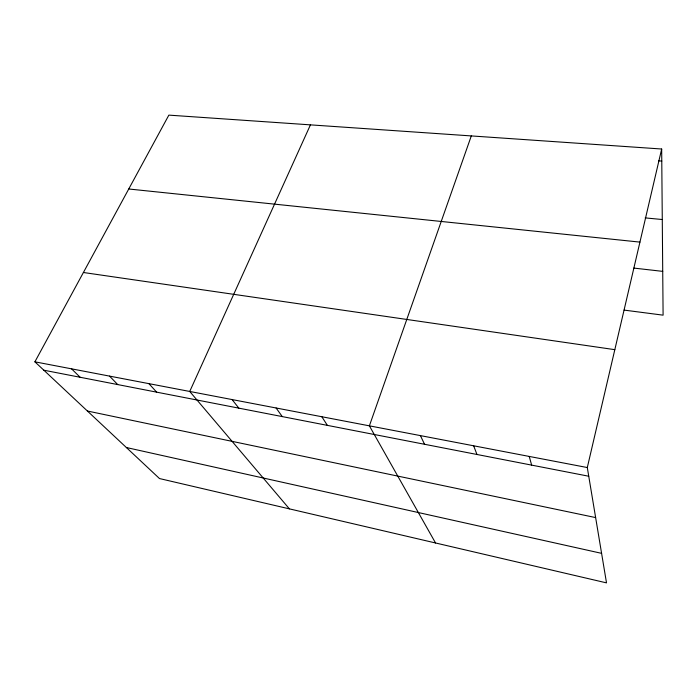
<?xml version="1.0" encoding="UTF-8"?>
<svg xmlns="http://www.w3.org/2000/svg" width="698" height="698" viewBox="0 0 698 698"><rect width="100%" height="100%" fill="white"/><g stroke="black" fill="none" stroke-linecap="round" stroke-linejoin="round"><path stroke-width="1.05" d="M587.297 467.547L661.669 149.014L168.855 115.126L34.9 361.826L159.484 478.549L606.51 582.874L587.297 467.547L34.9 361.826M471.298 135.927L369.382 425.841L435.552 542.983M310.436 124.863L189.734 391.465L289.408 508.877M658.546 160.837L661.774 161.072M645.188 217.898L662.28 219.521M128.746 188.992L639.935 242.11M633.863 268.084L662.725 271.374M624.091 310.095L663.1 315.164L661.669 149.014M83.402 272.499L614.816 349.663M43.843 370.202L588.737 476.228M87.407 411.017L595.63 517.584M126.364 447.523L601.589 553.348M71.571 368.841L80.139 377.269M109.551 376.117L117.718 384.581M148.91 383.647L156.64 392.154M232.102 399.57L238.838 408.147M276.103 407.99L282.271 416.593M321.83 416.741L327.379 425.37M420.414 435.613L424.559 444.277M473.645 445.795L476.97 454.477M529.224 456.431L531.649 465.112"/></g></svg>
